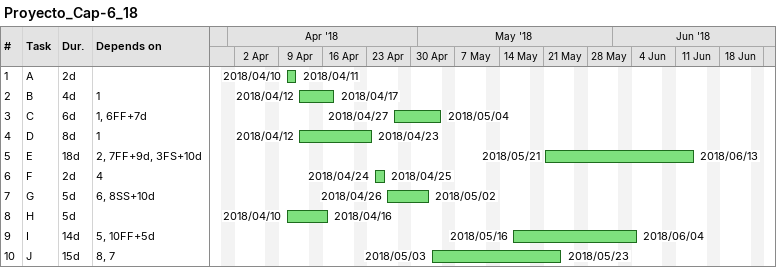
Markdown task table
Proyecto_Cap-6_18

| ID | Task | Duration | Start | Finish | Predecessors |
|---|---|---|---|---|---|
| 1 | A | 2d | 2018-04-10 | 2018-04-11 |  |
| 2 | B | 4d | 2018-04-12 | 2018-04-17 | 1 |
| 3 | C | 6d | 2018-04-27 | 2018-05-04 | 1, 6FF+7d |
| 4 | D | 8d | 2018-04-12 | 2018-04-23 | 1 |
| 5 | E | 18d | 2018-05-21 | 2018-06-13 | 2, 7FF+9d, 3FS+10d |
| 6 | F | 2d | 2018-04-24 | 2018-04-25 | 4 |
| 7 | G | 5d | 2018-04-26 | 2018-05-02 | 6, 8SS+10d |
| 8 | H | 5d | 2018-04-10 | 2018-04-16 |  |
| 9 | I | 14d | 2018-05-16 | 2018-06-04 | 5, 10FF+5d |
| 10 | J | 15d | 2018-05-03 | 2018-05-23 | 8, 7 |
